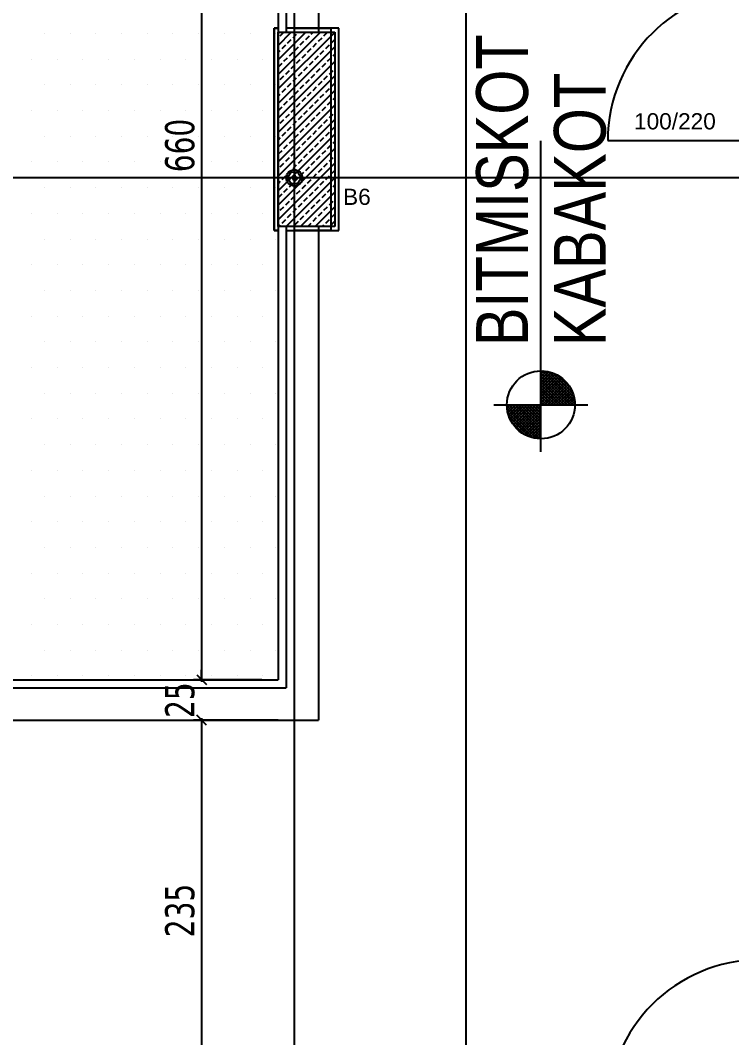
# Model space of a CAD drawing. Header units: millimetres. Extents: x 43168.9 to 43194.6, y -25545.1 to -25543.4.
# Drawn here: x 43176.6891 to 43176.7769, y -25544.0901 to -25543.9645 of the extents above; entities that cross this region are included whole.
import ezdxf
from ezdxf.enums import TextEntityAlignment as Align

# ---------------------------------------------------------------- set-up
doc = ezdxf.new("R2010")
doc.units = ezdxf.units.MM
doc.header["$LTSCALE"] = 200
doc.linetypes.add('DASHDOT2', pattern=[0.5, 0.25, -0.125, 0, -0.125])
for name, color, linetype in [('aks_sgh', 5, 'DASHDOT2'), ('cam_sgh', 1, 'Continuous'), ('dograma_sgh', 43, 'Continuous'), ('gor-4_sgh', 17, 'Continuous'), ('kolon-b.a_sgh', 6, 'Continuous'), ('olcuic_sgh', 183, 'Continuous'), ('poz_sgh', 12, 'Continuous'), ('siva_sgh', 145, 'Continuous'), ('tarama-betonarme_sgh', 223, 'Continuous'), ('tarama-zemin_sgh', 197, 'Continuous')]:
    doc.layers.add(name, color=color, linetype=linetype)
doc.styles.add('1-200', font='arial.ttf', dxfattribs={"height": 60})
doc.styles.add('dim', font='VERDANA.TTF', dxfattribs={"width": 0.7})
doc.styles.add('text2', font='arial.ttf')

msp = doc.modelspace()

# ---------------------------------------------------------------- hatches: boundary and pattern name
h = msp.add_hatch(color=256)
edge = h.paths.add_edge_path()
edge.add_arc((43176.72288, -25543.98392), 0.001, 0, 360)
edge = h.paths.add_edge_path(flags=16)
edge.add_arc((43176.72288, -25543.98392), 0.00075, 0, 360)

# ---------------------------------------------------------------- linework, layer by layer
at = {"color": 0}
for p, q in [((43176.75333, -25544.01776), (43176.75333, -25543.97936)), ((43176.74753, -25544.01196), (43176.75913, -25544.01196))]:
    msp.add_line(p, q, dxfattribs=at)
at = {"color": 0, "linetype": 'ByBlock', "lineweight": -2}
for p, q in [((43176.72308, -25543.98372), (43176.72268, -25543.98372)), ((43176.72268, -25543.98372), (43176.72268, -25543.98412)), ((43176.72268, -25543.98412), (43176.72308, -25543.98412)), ((43176.72295, -25543.98385), (43176.72281, -25543.98399)), ((43176.72295, -25543.98399), (43176.72281, -25543.98385)), ((43176.72308, -25543.98412), (43176.72308, -25543.98372)), ((43176.71084, -25544.04532), (43176.71204, -25544.04652)), ((43176.71084, -25544.04532), (43176.71204, -25544.04652)), ((43176.71204, -25544.05152), (43176.71084, -25544.05032)), ((43176.71204, -25544.05152), (43176.71084, -25544.05032))]:
    msp.add_line(p, q, dxfattribs=at)
for p, q in [((43176.75335, -25544.00777), (43176.75333, -25544.00779)), ((43176.7537, -25544.00778), (43176.75333, -25544.00815)), ((43176.75401, -25544.00783), (43176.75333, -25544.00851)), ((43176.75431, -25544.00788), (43176.75333, -25544.00887)), ((43176.75459, -25544.00797), (43176.75333, -25544.00923)), ((43176.75728, -25544.01196), (43176.75333, -25544.00801)), ((43176.75486, -25544.00806), (43176.75333, -25544.00959)), ((43176.7551, -25544.00817), (43176.75333, -25544.00995)), ((43176.75752, -25544.01184), (43176.75344, -25544.00777)), ((43176.75749, -25544.01146), (43176.75383, -25544.0078)), ((43176.7574, -25544.01101), (43176.75426, -25544.00787)), ((43176.75726, -25544.0105), (43176.75477, -25544.00802)), ((43176.75535, -25544.00828), (43176.75333, -25544.01031)), ((43176.75692, -25544.01196), (43176.75333, -25544.00837)), ((43176.75557, -25544.00843), (43176.75333, -25544.01067)), ((43176.75578, -25544.00857), (43176.75333, -25544.01102)), ((43176.75599, -25544.00872), (43176.75333, -25544.01138)), ((43176.75656, -25544.01196), (43176.75333, -25544.00873)), ((43176.75618, -25544.00889), (43176.75333, -25544.01174)), ((43176.7562, -25544.01196), (43176.75333, -25544.00909)), ((43176.75584, -25544.01196), (43176.75333, -25544.00945)), ((43176.75636, -25544.00907), (43176.75347, -25544.01196)), ((43176.75653, -25544.00926), (43176.75383, -25544.01196)), ((43176.75669, -25544.00946), (43176.75418, -25544.01196)), ((43176.75693, -25544.00982), (43176.75547, -25544.00836)), ((43176.75548, -25544.01196), (43176.75333, -25544.00981)), ((43176.75512, -25544.01196), (43176.75333, -25544.01017)), ((43176.75476, -25544.01196), (43176.75333, -25544.01053)), ((43176.75684, -25544.00967), (43176.75454, -25544.01196)), ((43176.75697, -25544.00989), (43176.7549, -25544.01196)), ((43176.75709, -25544.01013), (43176.75526, -25544.01196)), ((43176.7572, -25544.01038), (43176.75562, -25544.01196)), ((43176.75731, -25544.01063), (43176.75598, -25544.01196)), ((43176.74916, -25544.01196), (43176.74913, -25544.01199)), ((43176.74951, -25544.01196), (43176.74915, -25544.01233)), ((43176.74987, -25544.01196), (43176.74919, -25544.01265)), ((43176.75023, -25544.01196), (43176.74925, -25544.01295)), ((43176.75059, -25544.01196), (43176.74933, -25544.01323)), ((43176.75333, -25544.01592), (43176.74938, -25544.01196)), ((43176.75095, -25544.01196), (43176.74942, -25544.01349)), ((43176.75131, -25544.01196), (43176.74954, -25544.01374)), ((43176.75167, -25544.01196), (43176.74965, -25544.01399)), ((43176.75333, -25544.01556), (43176.74974, -25544.01196)), ((43176.75203, -25544.01196), (43176.74979, -25544.0142)), ((43176.75239, -25544.01196), (43176.74993, -25544.01442)), ((43176.75333, -25544.0152), (43176.75009, -25544.01196)), ((43176.75275, -25544.01196), (43176.75009, -25544.01463)), ((43176.75311, -25544.01196), (43176.75026, -25544.01481)), ((43176.75333, -25544.01484), (43176.75045, -25544.01196)), ((43176.75333, -25544.01448), (43176.75081, -25544.01196)), ((43176.75333, -25544.01412), (43176.75117, -25544.01196)), ((43176.75333, -25544.01376), (43176.75153, -25544.01196)), ((43176.75333, -25544.0134), (43176.75189, -25544.01196)), ((43176.75333, -25544.01304), (43176.75225, -25544.01196)), ((43176.75333, -25544.01268), (43176.75261, -25544.01196)), ((43176.75333, -25544.01232), (43176.75297, -25544.01196)), ((43176.75441, -25544.01196), (43176.75333, -25544.01089)), ((43176.75405, -25544.01196), (43176.75333, -25544.01125)), ((43176.75369, -25544.01196), (43176.75333, -25544.01161)), ((43176.75738, -25544.01092), (43176.75634, -25544.01196)), ((43176.75745, -25544.01121), (43176.7567, -25544.01196)), ((43176.75749, -25544.01153), (43176.75706, -25544.01196)), ((43176.75752, -25544.01186), (43176.75742, -25544.01196)), ((43176.75321, -25544.01616), (43176.74913, -25544.01208)), ((43176.75282, -25544.01613), (43176.74916, -25544.01247)), ((43176.75237, -25544.01604), (43176.74923, -25544.0129)), ((43176.75333, -25544.0121), (43176.75043, -25544.015)), ((43176.75333, -25544.01246), (43176.75063, -25544.01516)), ((43176.75333, -25544.01282), (43176.75082, -25544.01533)), ((43176.75333, -25544.01318), (43176.75103, -25544.01547)), ((43176.75187, -25544.01589), (43176.74939, -25544.01341)), ((43176.75118, -25544.01557), (43176.74973, -25544.01411)), ((43176.75333, -25544.01354), (43176.75126, -25544.01561)), ((43176.75333, -25544.0139), (43176.75149, -25544.01573)), ((43176.75333, -25544.01426), (43176.75175, -25544.01584)), ((43176.75333, -25544.01462), (43176.752, -25544.01595)), ((43176.75333, -25544.01498), (43176.75229, -25544.01602)), ((43176.75333, -25544.01534), (43176.75258, -25544.01609)), ((43176.75333, -25544.01569), (43176.75289, -25544.01613)), ((43176.75333, -25544.01605), (43176.75322, -25544.01616))]:
    msp.add_line(p, q)
at = {"color": 0, "linetype": 'Continuous', "lineweight": -2}
for radius in [0.001, 0.00075]:
    msp.add_circle((43176.72288, -25543.98392), radius, dxfattribs=at)
at = {"color": 0}
msp.add_circle((43176.75333, -25544.01196), 0.0042, dxfattribs=at)
at = {"layer": 'aks_sgh'}
for p, q in [((43176.72288, -25543.74092), (43176.72288, -25544.60992)), ((43176.98688, -25543.98392), (43176.18488, -25543.98392))]:
    msp.add_line(p, q, dxfattribs=at)
at = {"layer": 'cam_sgh'}
for p, q in [((43176.72088, -25543.91391), (43176.72088, -25544.04592)), ((43176.72188, -25543.91291), (43176.72188, -25543.96592)), ((43176.72188, -25543.98992), (43176.72188, -25544.04692)), ((43176.66788, -25544.04592), (43176.72088, -25544.04592)), ((43176.66888, -25544.04692), (43176.72188, -25544.04692))]:
    msp.add_line(p, q, dxfattribs=at)
at = {"layer": 'dograma_sgh', "color": 145}
msp.add_line((43176.76158, -25543.97932), (43176.78038, -25543.97932), dxfattribs=at)
for centre in [(43176.78038, -25543.97932), (43176.78038, -25544.09932)]:
    msp.add_arc(centre, 0.0188, 90, 180, dxfattribs=at)
at = {"layer": 'gor-4_sgh'}
for p, q in [((43176.72588, -25543.90891), (43176.72588, -25543.96592)), ((43176.72588, -25543.98992), (43176.72588, -25544.05092)), ((43176.67288, -25544.05092), (43176.72588, -25544.05092))]:
    msp.add_line(p, q, dxfattribs=at)
at = {"layer": 'kolon-b.a_sgh'}
for p, q in [((43176.72088, -25543.96592), (43176.72788, -25543.96592)), ((43176.72088, -25543.98992), (43176.72088, -25543.96592)), ((43176.72788, -25543.96592), (43176.72788, -25543.98992)), ((43176.72788, -25543.98992), (43176.72088, -25543.98992))]:
    msp.add_line(p, q, dxfattribs=at)
at = {"layer": 'olcuic_sgh'}
for p, q in [((43176.74407, -25543.87067), (43176.74407, -25544.54617)), ((43176.71144, -25543.91366), (43176.71144, -25544.04617)), ((43176.71888, -25544.04592), (43176.71044, -25544.04592)), ((43176.71888, -25544.04592), (43176.71044, -25544.04592)), ((43176.71144, -25544.04592), (43176.71144, -25544.04472)), ((43176.72088, -25544.05092), (43176.71044, -25544.05092)), ((43176.72088, -25544.05092), (43176.71044, -25544.05092)), ((43176.71144, -25544.05067), (43176.71144, -25544.09817)), ((43176.71144, -25544.05092), (43176.71144, -25544.05212))]:
    msp.add_line(p, q, dxfattribs=at)
at = {"layer": 'siva_sgh'}
for p, q in [((43176.72038, -25543.99042), (43176.72038, -25543.96542)), ((43176.72038, -25543.96542), (43176.72088, -25543.96542)), ((43176.72088, -25543.96542), (43176.72038, -25543.96542)), ((43176.72038, -25543.96542), (43176.72038, -25543.99042)), ((43176.72838, -25543.96542), (43176.72188, -25543.96542)), ((43176.72288, -25543.96542), (43176.72738, -25543.96542)), ((43176.72738, -25543.96542), (43176.72738, -25543.99042)), ((43176.72838, -25543.99042), (43176.72838, -25543.96542)), ((43176.72088, -25543.99042), (43176.72038, -25543.99042)), ((43176.72038, -25543.99042), (43176.72088, -25543.99042)), ((43176.72188, -25543.99042), (43176.72838, -25543.99042)), ((43176.72738, -25543.99042), (43176.72288, -25543.99042))]:
    msp.add_line(p, q, dxfattribs=at)
at = {"layer": 'tarama-betonarme_sgh'}
for p, q in [((43176.72088, -25543.96755), (43176.72251, -25543.96592)), ((43176.72088, -25543.96934), (43176.7243, -25543.96592)), ((43176.72088, -25543.97114), (43176.7261, -25543.96592)), ((43176.72088, -25543.97294), (43176.72788, -25543.96594)), ((43176.72088, -25543.96665), (43176.72092, -25543.96661)), ((43176.72115, -25543.96638), (43176.7216, -25543.96593)), ((43176.72272, -25543.96661), (43176.72317, -25543.96616)), ((43176.72339, -25543.96593), (43176.72341, -25543.96592)), ((43176.72429, -25543.96683), (43176.72474, -25543.96638)), ((43176.72497, -25543.96616), (43176.7252, -25543.96592)), ((43176.72586, -25543.96705), (43176.72631, -25543.96661)), ((43176.72654, -25543.96638), (43176.72699, -25543.96593)), ((43176.72088, -25543.97473), (43176.72788, -25543.96773)), ((43176.72137, -25543.96795), (43176.72182, -25543.9675)), ((43176.72205, -25543.96728), (43176.7225, -25543.96683)), ((43176.72295, -25543.96818), (43176.72339, -25543.96773)), ((43176.72362, -25543.9675), (43176.72407, -25543.96705)), ((43176.72452, -25543.9684), (43176.72497, -25543.96795)), ((43176.72519, -25543.96773), (43176.72564, -25543.96728)), ((43176.72676, -25543.96795), (43176.72721, -25543.9675)), ((43176.72744, -25543.96728), (43176.72788, -25543.96683)), ((43176.72088, -25543.96845), (43176.72115, -25543.96818)), ((43176.7216, -25543.96952), (43176.72205, -25543.96907)), ((43176.72227, -25543.96885), (43176.72272, -25543.9684)), ((43176.72384, -25543.96907), (43176.72429, -25543.96863)), ((43176.72541, -25543.9693), (43176.72586, -25543.96885)), ((43176.72609, -25543.96863), (43176.72654, -25543.96818)), ((43176.72699, -25543.96952), (43176.72744, -25543.96907)), ((43176.72766, -25543.96885), (43176.72788, -25543.96863)), ((43176.72088, -25543.97653), (43176.72788, -25543.96953)), ((43176.72092, -25543.9702), (43176.72137, -25543.96975)), ((43176.7225, -25543.97042), (43176.72295, -25543.96997)), ((43176.72317, -25543.96975), (43176.72362, -25543.9693)), ((43176.72407, -25543.97065), (43176.72452, -25543.9702)), ((43176.72474, -25543.96997), (43176.72519, -25543.96952)), ((43176.72564, -25543.97087), (43176.72609, -25543.97042)), ((43176.72631, -25543.9702), (43176.72676, -25543.96975)), ((43176.72088, -25543.97833), (43176.72788, -25543.97133)), ((43176.72115, -25543.97177), (43176.7216, -25543.97132)), ((43176.72182, -25543.9711), (43176.72227, -25543.97065)), ((43176.72272, -25543.97199), (43176.72317, -25543.97154)), ((43176.72339, -25543.97132), (43176.72384, -25543.97087)), ((43176.72429, -25543.97222), (43176.72474, -25543.97177)), ((43176.72497, -25543.97154), (43176.72541, -25543.9711)), ((43176.72654, -25543.97177), (43176.72699, -25543.97132)), ((43176.72721, -25543.9711), (43176.72766, -25543.97065)), ((43176.72088, -25543.97204), (43176.72092, -25543.97199)), ((43176.72137, -25543.97334), (43176.72182, -25543.97289)), ((43176.72205, -25543.97267), (43176.7225, -25543.97222)), ((43176.72362, -25543.97289), (43176.72407, -25543.97244)), ((43176.72519, -25543.97312), (43176.72564, -25543.97267)), ((43176.72586, -25543.97244), (43176.72631, -25543.97199)), ((43176.72676, -25543.97334), (43176.72721, -25543.97289)), ((43176.72744, -25543.97267), (43176.72788, -25543.97222)), ((43176.72088, -25543.98012), (43176.72788, -25543.97312)), ((43176.72088, -25543.97383), (43176.72115, -25543.97356)), ((43176.72227, -25543.97424), (43176.72272, -25543.97379)), ((43176.72295, -25543.97356), (43176.72339, -25543.97312)), ((43176.72384, -25543.97446), (43176.72429, -25543.97401)), ((43176.72452, -25543.97379), (43176.72497, -25543.97334)), ((43176.72541, -25543.97469), (43176.72586, -25543.97424)), ((43176.72609, -25543.97401), (43176.72654, -25543.97356)), ((43176.72766, -25543.97424), (43176.72788, -25543.97402)), ((43176.72088, -25543.98192), (43176.72788, -25543.97492)), ((43176.72092, -25543.97559), (43176.72137, -25543.97514)), ((43176.7216, -25543.97491), (43176.72205, -25543.97446)), ((43176.7225, -25543.97581), (43176.72295, -25543.97536)), ((43176.72317, -25543.97514), (43176.72362, -25543.97469)), ((43176.72474, -25543.97536), (43176.72519, -25543.97491)), ((43176.72631, -25543.97559), (43176.72676, -25543.97514)), ((43176.72699, -25543.97491), (43176.72744, -25543.97446)), ((43176.72088, -25543.98371), (43176.72788, -25543.97671)), ((43176.72115, -25543.97716), (43176.7216, -25543.97671)), ((43176.72182, -25543.97648), (43176.72227, -25543.97603)), ((43176.72339, -25543.97671), (43176.72384, -25543.97626)), ((43176.72407, -25543.97603), (43176.72452, -25543.97559)), ((43176.72497, -25543.97693), (43176.72541, -25543.97648)), ((43176.72564, -25543.97626), (43176.72609, -25543.97581)), ((43176.72654, -25543.97716), (43176.72699, -25543.97671)), ((43176.72721, -25543.97648), (43176.72766, -25543.97603)), ((43176.72088, -25543.97743), (43176.72092, -25543.97738)), ((43176.72205, -25543.97805), (43176.7225, -25543.97761)), ((43176.72272, -25543.97738), (43176.72317, -25543.97693)), ((43176.72362, -25543.97828), (43176.72407, -25543.97783)), ((43176.72429, -25543.97761), (43176.72474, -25543.97716)), ((43176.72519, -25543.9785), (43176.72564, -25543.97805)), ((43176.72586, -25543.97783), (43176.72631, -25543.97738)), ((43176.72744, -25543.97805), (43176.72788, -25543.97761)), ((43176.72088, -25543.98551), (43176.72788, -25543.97851)), ((43176.72088, -25543.97922), (43176.72115, -25543.97895)), ((43176.72137, -25543.97873), (43176.72182, -25543.97828)), ((43176.72227, -25543.97963), (43176.72272, -25543.97918)), ((43176.72295, -25543.97895), (43176.72339, -25543.9785)), ((43176.72452, -25543.97918), (43176.72497, -25543.97873)), ((43176.72609, -25543.9794), (43176.72654, -25543.97895)), ((43176.72676, -25543.97873), (43176.72721, -25543.97828)), ((43176.72088, -25543.98731), (43176.72788, -25543.98031)), ((43176.72092, -25543.98097), (43176.72137, -25543.98052)), ((43176.7216, -25543.9803), (43176.72205, -25543.97985)), ((43176.72317, -25543.98052), (43176.72362, -25543.98008)), ((43176.72384, -25543.97985), (43176.72429, -25543.9794)), ((43176.72474, -25543.98075), (43176.72519, -25543.9803)), ((43176.72541, -25543.98008), (43176.72586, -25543.97963)), ((43176.72631, -25543.98097), (43176.72676, -25543.98052)), ((43176.72699, -25543.9803), (43176.72744, -25543.97985)), ((43176.72766, -25543.97963), (43176.72788, -25543.97941)), ((43176.72182, -25543.98187), (43176.72227, -25543.98142)), ((43176.7225, -25543.9812), (43176.72295, -25543.98075)), ((43176.72339, -25543.9821), (43176.72384, -25543.98165)), ((43176.72407, -25543.98142), (43176.72452, -25543.98097)), ((43176.72564, -25543.98165), (43176.72609, -25543.9812)), ((43176.72721, -25543.98187), (43176.72766, -25543.98142)), ((43176.72088, -25543.9891), (43176.72788, -25543.9821)), ((43176.72088, -25543.98282), (43176.72092, -25543.98277)), ((43176.72115, -25543.98255), (43176.7216, -25543.9821)), ((43176.72205, -25543.98344), (43176.7225, -25543.98299)), ((43176.72272, -25543.98277), (43176.72317, -25543.98232)), ((43176.72429, -25543.98299), (43176.72474, -25543.98255)), ((43176.72497, -25543.98232), (43176.72541, -25543.98187)), ((43176.72586, -25543.98322), (43176.72631, -25543.98277)), ((43176.72654, -25543.98255), (43176.72699, -25543.9821)), ((43176.72744, -25543.98344), (43176.72788, -25543.983)), ((43176.72088, -25543.98461), (43176.72115, -25543.98434)), ((43176.72137, -25543.98412), (43176.72182, -25543.98367)), ((43176.72186, -25543.98992), (43176.72788, -25543.9839)), ((43176.72295, -25543.98434), (43176.72339, -25543.98389)), ((43176.72362, -25543.98367), (43176.72407, -25543.98322)), ((43176.72452, -25543.98457), (43176.72497, -25543.98412)), ((43176.72519, -25543.98389), (43176.72564, -25543.98344)), ((43176.72609, -25543.98479), (43176.72654, -25543.98434)), ((43176.72676, -25543.98412), (43176.72721, -25543.98367)), ((43176.7216, -25543.98569), (43176.72205, -25543.98524)), ((43176.72227, -25543.98501), (43176.72272, -25543.98457)), ((43176.72317, -25543.98591), (43176.72362, -25543.98546)), ((43176.72384, -25543.98524), (43176.72429, -25543.98479)), ((43176.72541, -25543.98546), (43176.72586, -25543.98501)), ((43176.72699, -25543.98569), (43176.72744, -25543.98524)), ((43176.72766, -25543.98501), (43176.72788, -25543.9848)), ((43176.72092, -25543.98636), (43176.72137, -25543.98591)), ((43176.72182, -25543.98726), (43176.72227, -25543.98681)), ((43176.7225, -25543.98659), (43176.72295, -25543.98614)), ((43176.72365, -25543.98992), (43176.72788, -25543.98569)), ((43176.72407, -25543.98681), (43176.72452, -25543.98636)), ((43176.72474, -25543.98614), (43176.72519, -25543.98569)), ((43176.72564, -25543.98704), (43176.72609, -25543.98659)), ((43176.72631, -25543.98636), (43176.72676, -25543.98591)), ((43176.72721, -25543.98726), (43176.72766, -25543.98681)), ((43176.72115, -25543.98793), (43176.7216, -25543.98748)), ((43176.72272, -25543.98816), (43176.72317, -25543.98771)), ((43176.72339, -25543.98748), (43176.72384, -25543.98704)), ((43176.72429, -25543.98838), (43176.72474, -25543.98793)), ((43176.72497, -25543.98771), (43176.72541, -25543.98726)), ((43176.72545, -25543.98992), (43176.72788, -25543.98749)), ((43176.72654, -25543.98793), (43176.72699, -25543.98748)), ((43176.72088, -25543.9882), (43176.72092, -25543.98816)), ((43176.72137, -25543.9895), (43176.72182, -25543.98906)), ((43176.72205, -25543.98883), (43176.7225, -25543.98838)), ((43176.72295, -25543.98973), (43176.72339, -25543.98928)), ((43176.72362, -25543.98906), (43176.72407, -25543.98861)), ((43176.72519, -25543.98928), (43176.72564, -25543.98883)), ((43176.72586, -25543.98861), (43176.72631, -25543.98816)), ((43176.72676, -25543.9895), (43176.72721, -25543.98906)), ((43176.72725, -25543.98992), (43176.72788, -25543.98929)), ((43176.72744, -25543.98883), (43176.72788, -25543.98839)), ((43176.72096, -25543.98992), (43176.72115, -25543.98973)), ((43176.72455, -25543.98992), (43176.72497, -25543.9895)), ((43176.72635, -25543.98992), (43176.72654, -25543.98973))]:
    msp.add_line(p, q, dxfattribs=at)
at = {"layer": 'tarama-zemin_sgh'}
for p, q in [((43176.69201, -25543.96608), (43176.69201, -25543.96608)), ((43176.69519, -25543.96608), (43176.69519, -25543.96608)), ((43176.69836, -25543.96608), (43176.69836, -25543.96608)), ((43176.70154, -25543.96608), (43176.70154, -25543.96608)), ((43176.70471, -25543.96608), (43176.70471, -25543.96608)), ((43176.70789, -25543.96608), (43176.70789, -25543.96608)), ((43176.71106, -25543.96608), (43176.71106, -25543.96608)), ((43176.71424, -25543.96608), (43176.71424, -25543.96608)), ((43176.71741, -25543.96608), (43176.71741, -25543.96608)), ((43176.72059, -25543.96608), (43176.72059, -25543.96608)), ((43176.69042, -25543.96925), (43176.69042, -25543.96925)), ((43176.6936, -25543.96925), (43176.6936, -25543.96925)), ((43176.69677, -25543.96925), (43176.69677, -25543.96925)), ((43176.69995, -25543.96925), (43176.69995, -25543.96925)), ((43176.70312, -25543.96925), (43176.70312, -25543.96925)), ((43176.7063, -25543.96925), (43176.7063, -25543.96925)), ((43176.70947, -25543.96925), (43176.70947, -25543.96925)), ((43176.71265, -25543.96925), (43176.71265, -25543.96925)), ((43176.71582, -25543.96925), (43176.71582, -25543.96925)), ((43176.719, -25543.96925), (43176.719, -25543.96925)), ((43176.69201, -25543.97243), (43176.69201, -25543.97243)), ((43176.69519, -25543.97243), (43176.69519, -25543.97243)), ((43176.69836, -25543.97243), (43176.69836, -25543.97243)), ((43176.70154, -25543.97243), (43176.70154, -25543.97243)), ((43176.70471, -25543.97243), (43176.70471, -25543.97243)), ((43176.70789, -25543.97243), (43176.70789, -25543.97243)), ((43176.71106, -25543.97243), (43176.71106, -25543.97243)), ((43176.71424, -25543.97243), (43176.71424, -25543.97243)), ((43176.71741, -25543.97243), (43176.71741, -25543.97243)), ((43176.72059, -25543.97243), (43176.72059, -25543.97243)), ((43176.69042, -25543.9756), (43176.69042, -25543.9756)), ((43176.6936, -25543.9756), (43176.6936, -25543.9756)), ((43176.69677, -25543.9756), (43176.69677, -25543.9756)), ((43176.69995, -25543.9756), (43176.69995, -25543.9756)), ((43176.70312, -25543.9756), (43176.70312, -25543.9756)), ((43176.7063, -25543.9756), (43176.7063, -25543.9756)), ((43176.70947, -25543.9756), (43176.70947, -25543.9756)), ((43176.71265, -25543.9756), (43176.71265, -25543.9756)), ((43176.71582, -25543.9756), (43176.71582, -25543.9756)), ((43176.719, -25543.9756), (43176.719, -25543.9756)), ((43176.69201, -25543.97878), (43176.69201, -25543.97878)), ((43176.69519, -25543.97878), (43176.69519, -25543.97878)), ((43176.69836, -25543.97878), (43176.69836, -25543.97878)), ((43176.70154, -25543.97878), (43176.70154, -25543.97878)), ((43176.70471, -25543.97878), (43176.70471, -25543.97878)), ((43176.70789, -25543.97878), (43176.70789, -25543.97878)), ((43176.71106, -25543.97878), (43176.71106, -25543.97878)), ((43176.71424, -25543.97878), (43176.71424, -25543.97878)), ((43176.71741, -25543.97878), (43176.71741, -25543.97878)), ((43176.72059, -25543.97878), (43176.72059, -25543.97878)), ((43176.69042, -25543.98195), (43176.69042, -25543.98195)), ((43176.6936, -25543.98195), (43176.6936, -25543.98195)), ((43176.69677, -25543.98195), (43176.69677, -25543.98195)), ((43176.69995, -25543.98195), (43176.69995, -25543.98195)), ((43176.70312, -25543.98195), (43176.70312, -25543.98195)), ((43176.7063, -25543.98195), (43176.7063, -25543.98195)), ((43176.70947, -25543.98195), (43176.70947, -25543.98195)), ((43176.71265, -25543.98195), (43176.71265, -25543.98195)), ((43176.71582, -25543.98195), (43176.71582, -25543.98195)), ((43176.719, -25543.98195), (43176.719, -25543.98195)), ((43176.69201, -25543.98513), (43176.69201, -25543.98513)), ((43176.69519, -25543.98513), (43176.69519, -25543.98513)), ((43176.69836, -25543.98513), (43176.69836, -25543.98513)), ((43176.70154, -25543.98513), (43176.70154, -25543.98513)), ((43176.70471, -25543.98513), (43176.70471, -25543.98513)), ((43176.70789, -25543.98513), (43176.70789, -25543.98513)), ((43176.71106, -25543.98513), (43176.71106, -25543.98513)), ((43176.71424, -25543.98513), (43176.71424, -25543.98513)), ((43176.71741, -25543.98513), (43176.71741, -25543.98513)), ((43176.72059, -25543.98513), (43176.72059, -25543.98513)), ((43176.69042, -25543.9883), (43176.69042, -25543.9883)), ((43176.6936, -25543.9883), (43176.6936, -25543.9883)), ((43176.69677, -25543.9883), (43176.69677, -25543.9883)), ((43176.69995, -25543.9883), (43176.69995, -25543.9883)), ((43176.70312, -25543.9883), (43176.70312, -25543.9883)), ((43176.7063, -25543.9883), (43176.7063, -25543.9883)), ((43176.70947, -25543.9883), (43176.70947, -25543.9883)), ((43176.71265, -25543.9883), (43176.71265, -25543.9883)), ((43176.71582, -25543.9883), (43176.71582, -25543.9883)), ((43176.719, -25543.9883), (43176.719, -25543.9883)), ((43176.69201, -25543.99148), (43176.69201, -25543.99148)), ((43176.69519, -25543.99148), (43176.69519, -25543.99148)), ((43176.69836, -25543.99148), (43176.69836, -25543.99148)), ((43176.70154, -25543.99148), (43176.70154, -25543.99148)), ((43176.70471, -25543.99148), (43176.70471, -25543.99148)), ((43176.70789, -25543.99148), (43176.70789, -25543.99148)), ((43176.71106, -25543.99148), (43176.71106, -25543.99148)), ((43176.71424, -25543.99148), (43176.71424, -25543.99148)), ((43176.71741, -25543.99148), (43176.71741, -25543.99148)), ((43176.72059, -25543.99148), (43176.72059, -25543.99148)), ((43176.69042, -25543.99465), (43176.69042, -25543.99465)), ((43176.6936, -25543.99465), (43176.6936, -25543.99465)), ((43176.69677, -25543.99465), (43176.69677, -25543.99465)), ((43176.69995, -25543.99465), (43176.69995, -25543.99465)), ((43176.70312, -25543.99465), (43176.70312, -25543.99465)), ((43176.7063, -25543.99465), (43176.7063, -25543.99465)), ((43176.70947, -25543.99465), (43176.70947, -25543.99465)), ((43176.71265, -25543.99465), (43176.71265, -25543.99465)), ((43176.71582, -25543.99465), (43176.71582, -25543.99465)), ((43176.719, -25543.99465), (43176.719, -25543.99465)), ((43176.69201, -25543.99783), (43176.69201, -25543.99783)), ((43176.69519, -25543.99783), (43176.69519, -25543.99783)), ((43176.69836, -25543.99783), (43176.69836, -25543.99783)), ((43176.70154, -25543.99783), (43176.70154, -25543.99783)), ((43176.70471, -25543.99783), (43176.70471, -25543.99783)), ((43176.70789, -25543.99783), (43176.70789, -25543.99783)), ((43176.71106, -25543.99783), (43176.71106, -25543.99783)), ((43176.71424, -25543.99783), (43176.71424, -25543.99783)), ((43176.71741, -25543.99783), (43176.71741, -25543.99783)), ((43176.72059, -25543.99783), (43176.72059, -25543.99783)), ((43176.69042, -25544.001), (43176.69042, -25544.001)), ((43176.6936, -25544.001), (43176.6936, -25544.001)), ((43176.69677, -25544.001), (43176.69677, -25544.001)), ((43176.69995, -25544.001), (43176.69995, -25544.001)), ((43176.70312, -25544.001), (43176.70312, -25544.001)), ((43176.7063, -25544.001), (43176.7063, -25544.001)), ((43176.70947, -25544.001), (43176.70947, -25544.001)), ((43176.71265, -25544.001), (43176.71265, -25544.001)), ((43176.71582, -25544.001), (43176.71582, -25544.001)), ((43176.719, -25544.001), (43176.719, -25544.001)), ((43176.69201, -25544.00418), (43176.69201, -25544.00418)), ((43176.69519, -25544.00418), (43176.69519, -25544.00418)), ((43176.69836, -25544.00418), (43176.69836, -25544.00418)), ((43176.70154, -25544.00418), (43176.70154, -25544.00418)), ((43176.70471, -25544.00418), (43176.70471, -25544.00418)), ((43176.70789, -25544.00418), (43176.70789, -25544.00418)), ((43176.71106, -25544.00418), (43176.71106, -25544.00418)), ((43176.71424, -25544.00418), (43176.71424, -25544.00418)), ((43176.71741, -25544.00418), (43176.71741, -25544.00418)), ((43176.72059, -25544.00418), (43176.72059, -25544.00418)), ((43176.69042, -25544.00735), (43176.69042, -25544.00735)), ((43176.6936, -25544.00735), (43176.6936, -25544.00735)), ((43176.69677, -25544.00735), (43176.69677, -25544.00735)), ((43176.69995, -25544.00735), (43176.69995, -25544.00735)), ((43176.70312, -25544.00735), (43176.70312, -25544.00735)), ((43176.7063, -25544.00735), (43176.7063, -25544.00735)), ((43176.70947, -25544.00735), (43176.70947, -25544.00735)), ((43176.71265, -25544.00735), (43176.71265, -25544.00735)), ((43176.71582, -25544.00735), (43176.71582, -25544.00735)), ((43176.719, -25544.00735), (43176.719, -25544.00735)), ((43176.69201, -25544.01053), (43176.69201, -25544.01053)), ((43176.69519, -25544.01053), (43176.69519, -25544.01053)), ((43176.69836, -25544.01053), (43176.69836, -25544.01053)), ((43176.70154, -25544.01053), (43176.70154, -25544.01053)), ((43176.70471, -25544.01053), (43176.70471, -25544.01053)), ((43176.70789, -25544.01053), (43176.70789, -25544.01053)), ((43176.71106, -25544.01053), (43176.71106, -25544.01053)), ((43176.71424, -25544.01053), (43176.71424, -25544.01053)), ((43176.71741, -25544.01053), (43176.71741, -25544.01053)), ((43176.72059, -25544.01053), (43176.72059, -25544.01053)), ((43176.69042, -25544.0137), (43176.69042, -25544.0137)), ((43176.6936, -25544.0137), (43176.6936, -25544.0137)), ((43176.69677, -25544.0137), (43176.69677, -25544.0137)), ((43176.69995, -25544.0137), (43176.69995, -25544.0137)), ((43176.70312, -25544.0137), (43176.70312, -25544.0137)), ((43176.7063, -25544.0137), (43176.7063, -25544.0137)), ((43176.70947, -25544.0137), (43176.70947, -25544.0137)), ((43176.71265, -25544.0137), (43176.71265, -25544.0137)), ((43176.71582, -25544.0137), (43176.71582, -25544.0137)), ((43176.719, -25544.0137), (43176.719, -25544.0137)), ((43176.69201, -25544.01688), (43176.69201, -25544.01688)), ((43176.69519, -25544.01688), (43176.69519, -25544.01688)), ((43176.69836, -25544.01688), (43176.69836, -25544.01688)), ((43176.70154, -25544.01688), (43176.70154, -25544.01688)), ((43176.70471, -25544.01688), (43176.70471, -25544.01688)), ((43176.70789, -25544.01688), (43176.70789, -25544.01688)), ((43176.71106, -25544.01688), (43176.71106, -25544.01688)), ((43176.71424, -25544.01688), (43176.71424, -25544.01688)), ((43176.71741, -25544.01688), (43176.71741, -25544.01688)), ((43176.72059, -25544.01688), (43176.72059, -25544.01688)), ((43176.69042, -25544.02005), (43176.69042, -25544.02005)), ((43176.6936, -25544.02005), (43176.6936, -25544.02005)), ((43176.69677, -25544.02005), (43176.69677, -25544.02005)), ((43176.69995, -25544.02005), (43176.69995, -25544.02005)), ((43176.70312, -25544.02005), (43176.70312, -25544.02005)), ((43176.7063, -25544.02005), (43176.7063, -25544.02005)), ((43176.70947, -25544.02005), (43176.70947, -25544.02005)), ((43176.71265, -25544.02005), (43176.71265, -25544.02005)), ((43176.71582, -25544.02005), (43176.71582, -25544.02005)), ((43176.719, -25544.02005), (43176.719, -25544.02005)), ((43176.69201, -25544.02323), (43176.69201, -25544.02323)), ((43176.69519, -25544.02323), (43176.69519, -25544.02323)), ((43176.69836, -25544.02323), (43176.69836, -25544.02323)), ((43176.70154, -25544.02323), (43176.70154, -25544.02323)), ((43176.70471, -25544.02323), (43176.70471, -25544.02323)), ((43176.70789, -25544.02323), (43176.70789, -25544.02323)), ((43176.71106, -25544.02323), (43176.71106, -25544.02323)), ((43176.71424, -25544.02323), (43176.71424, -25544.02323)), ((43176.71741, -25544.02323), (43176.71741, -25544.02323)), ((43176.72059, -25544.02323), (43176.72059, -25544.02323)), ((43176.69042, -25544.0264), (43176.69042, -25544.0264)), ((43176.6936, -25544.0264), (43176.6936, -25544.0264)), ((43176.69677, -25544.0264), (43176.69677, -25544.0264)), ((43176.69995, -25544.0264), (43176.69995, -25544.0264)), ((43176.70312, -25544.0264), (43176.70312, -25544.0264)), ((43176.7063, -25544.0264), (43176.7063, -25544.0264)), ((43176.70947, -25544.0264), (43176.70947, -25544.0264)), ((43176.71265, -25544.0264), (43176.71265, -25544.0264)), ((43176.71582, -25544.0264), (43176.71582, -25544.0264)), ((43176.719, -25544.0264), (43176.719, -25544.0264)), ((43176.69201, -25544.02958), (43176.69201, -25544.02958)), ((43176.69519, -25544.02958), (43176.69519, -25544.02958)), ((43176.69836, -25544.02958), (43176.69836, -25544.02958)), ((43176.70154, -25544.02958), (43176.70154, -25544.02958)), ((43176.70471, -25544.02958), (43176.70471, -25544.02958)), ((43176.70789, -25544.02958), (43176.70789, -25544.02958)), ((43176.71106, -25544.02958), (43176.71106, -25544.02958)), ((43176.71424, -25544.02958), (43176.71424, -25544.02958)), ((43176.71741, -25544.02958), (43176.71741, -25544.02958)), ((43176.72059, -25544.02958), (43176.72059, -25544.02958)), ((43176.69042, -25544.03275), (43176.69042, -25544.03275)), ((43176.6936, -25544.03275), (43176.6936, -25544.03275)), ((43176.69677, -25544.03275), (43176.69677, -25544.03275)), ((43176.69995, -25544.03275), (43176.69995, -25544.03275)), ((43176.70312, -25544.03275), (43176.70312, -25544.03275)), ((43176.7063, -25544.03275), (43176.7063, -25544.03275)), ((43176.70947, -25544.03275), (43176.70947, -25544.03275)), ((43176.71265, -25544.03275), (43176.71265, -25544.03275)), ((43176.71582, -25544.03275), (43176.71582, -25544.03275)), ((43176.719, -25544.03275), (43176.719, -25544.03275)), ((43176.69201, -25544.03593), (43176.69201, -25544.03593)), ((43176.69519, -25544.03593), (43176.69519, -25544.03593)), ((43176.69836, -25544.03593), (43176.69836, -25544.03593)), ((43176.70154, -25544.03593), (43176.70154, -25544.03593)), ((43176.70471, -25544.03593), (43176.70471, -25544.03593)), ((43176.70789, -25544.03593), (43176.70789, -25544.03593)), ((43176.71106, -25544.03593), (43176.71106, -25544.03593)), ((43176.71424, -25544.03593), (43176.71424, -25544.03593)), ((43176.71741, -25544.03593), (43176.71741, -25544.03593)), ((43176.72059, -25544.03593), (43176.72059, -25544.03593)), ((43176.69042, -25544.0391), (43176.69042, -25544.0391)), ((43176.6936, -25544.0391), (43176.6936, -25544.0391)), ((43176.69677, -25544.0391), (43176.69677, -25544.0391)), ((43176.69995, -25544.0391), (43176.69995, -25544.0391)), ((43176.70312, -25544.0391), (43176.70312, -25544.0391)), ((43176.7063, -25544.0391), (43176.7063, -25544.0391)), ((43176.70947, -25544.0391), (43176.70947, -25544.0391)), ((43176.71265, -25544.0391), (43176.71265, -25544.0391)), ((43176.71582, -25544.0391), (43176.71582, -25544.0391)), ((43176.719, -25544.0391), (43176.719, -25544.0391)), ((43176.69201, -25544.04228), (43176.69201, -25544.04228)), ((43176.69519, -25544.04228), (43176.69519, -25544.04228)), ((43176.69836, -25544.04228), (43176.69836, -25544.04228)), ((43176.70154, -25544.04228), (43176.70154, -25544.04228)), ((43176.70471, -25544.04228), (43176.70471, -25544.04228)), ((43176.70789, -25544.04228), (43176.70789, -25544.04228)), ((43176.71106, -25544.04228), (43176.71106, -25544.04228)), ((43176.71424, -25544.04228), (43176.71424, -25544.04228)), ((43176.71741, -25544.04228), (43176.71741, -25544.04228)), ((43176.72059, -25544.04228), (43176.72059, -25544.04228)), ((43176.69042, -25544.04545), (43176.69042, -25544.04545)), ((43176.6936, -25544.04545), (43176.6936, -25544.04545)), ((43176.69677, -25544.04545), (43176.69677, -25544.04545)), ((43176.69995, -25544.04545), (43176.69995, -25544.04545)), ((43176.70312, -25544.04545), (43176.70312, -25544.04545)), ((43176.7063, -25544.04545), (43176.7063, -25544.04545)), ((43176.70947, -25544.04545), (43176.70947, -25544.04545)), ((43176.71265, -25544.04545), (43176.71265, -25544.04545)), ((43176.71582, -25544.04545), (43176.71582, -25544.04545)), ((43176.719, -25544.04545), (43176.719, -25544.04545))]:
    msp.add_line(p, q, dxfattribs=at)

# ---------------------------------------------------------------- texts
at = {"color": 0, "style": 'text2', "width": 0.8}
for tag, p, s in [('BITMISKOT', (43176.75173, -25544.00472), '+0,10'), ('KABAKOT', (43176.76133, -25544.00472), '±0,00')]:
    msp.add_attdef(tag, p, s, height=0.0064, rotation=90, dxfattribs=at)
at = {"layer": 'aks_sgh', "style": '1-200'}
msp.add_text('B6', height=0.002, rotation=0, dxfattribs=at).set_placement((43176.7289, -25543.98726))
at = {"layer": 'olcuic_sgh', "color": 2, "style": 'dim', "width": 0.7}
for s, p in [('660', (43176.71053, -25543.98322)), ('25', (43176.71053, -25544.05064)), ('235', (43176.71053, -25544.07774))]:
    msp.add_text(s, height=0.0036, rotation=90, dxfattribs=at).set_placement(p)
at = {"layer": 'poz_sgh', "style": 'text2'}
msp.add_text('100/220', height=0.002, dxfattribs=at).set_placement((43176.76987, -25543.97793), align=Align.CENTER)

doc.saveas('drawing.dxf')
